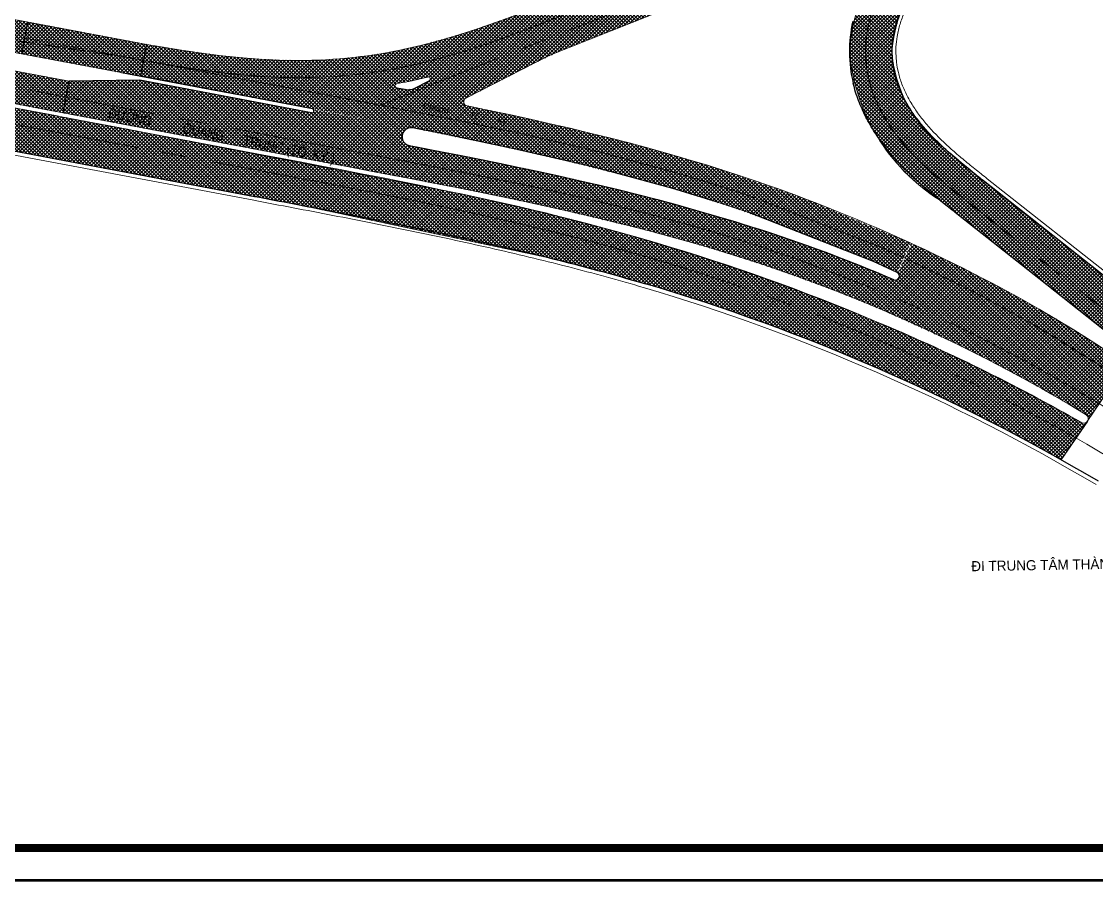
# Model space of a CAD drawing. Header units: millimetres. Extents: x 89040 to 596321, y -313033 to 2401191.
# Drawn here: x 595918.1 to 596184.4, y 1199889.8 to 1200103 of the extents above; entities that cross this region are included whole.
import ezdxf

# ---------------------------------------------------------------- set-up
doc = ezdxf.new("R2010")
doc.units = ezdxf.units.MM
doc.header["$MEASUREMENT"] = 0
doc.linetypes.add('CENTER', pattern=[50.800000000000004, 31.75, -6.349999999999999, 6.349999999999999, -6.349999999999999])
doc.linetypes.add('TIM', pattern=[6.5, 4, -1, 0.5, -1])
for name, color, linetype, lineweight in [('1', 8, 'Continuous', 13), ('2', 6, 'Continuous', 25), ('BOVIA', 3, 'Continuous', 25), ('KHUNGTEN', 7, 'Continuous', 25), ('LEDUONG', 6, 'Continuous', 20), ('MEPDUONG', 7, 'Continuous', 25), ('TEXT', 7, 'Continuous', 25), ('truc', 8, 'CENTER', 9)]:
    doc.layers.add(name, color=color, linetype=linetype, lineweight=lineweight)
doc.layers.add('DUONG NOI BO CONG TRINH', color=7, linetype='Continuous', lineweight=20, true_color=0x5e5e5e)
doc.layers.add('TENPHO', color=7, linetype='Continuous')
doc.layers.add('TIMP2', color=3, linetype='Continuous')
doc.styles.add('2MM', font='VHELVCN.TTF')
doc.styles.add('FRANKO', font='VFRANKO.TTF')
doc.styles.add('VN-HEM', font='Vnariali.ttf')
pattern_1 = [(45, (594650.3527654881, 1198136.11866812), (-0.4419417382415922, 0.4419417382415923), []), (135, (594650.3527654881, 1198136.11866812), (-0.4419417382415923, -0.4419417382415922), [])]

msp = doc.modelspace()

# ---------------------------------------------------------------- hatches: boundary and pattern name
at = {"layer": 'DUONG NOI BO CONG TRINH'}
h = msp.add_hatch(dxfattribs=at)
h.set_pattern_fill('NET', color=256, scale=5, angle=45, style=0)
h.set_pattern_definition(pattern_1)
edge = h.paths.add_edge_path()
edge.add_line((596199.4129274962, 1200029.482241984), (596192.8231577624, 1200019.699690185))
edge.add_arc((596191.3256957605, 1200020.38936391), 1.648648626575119, 335.2710104968529, 411.3669771487787)
edge.add_line((596192.3549964393, 1200021.677223532), (596145.5007747542, 1200058.768286224))
edge.add_arc((596171.5664775388, 1200099.681193786), 48.51068817123583, 184.8378462401966, 237.4986989660135, ccw=False)
edge.add_arc((596168.7752650735, 1200092.48349305), 45.65246627687995, 128.6174317562669, 176.0981946397657, ccw=False)
edge.add_arc((596010.2396411969, 1200298.043286663), 213.9482863905626, 307.4324056028828, 318.7889181195935)
edge.add_arc((596113.5108789016, 1200199.497957342), 71.59349312068026, 323.6731906934888, 334.2566684237084)
edge.add_line((596177.9986316706, 1200168.402009053), (596187.4342927168, 1200163.785707087))
edge.add_arc((596109.734810456, 1200201.799394837), 86.49999999993105, 314.6081609207168, 333.93027460614275, ccw=False)
edge.add_arc((595803.4104968052, 1200548.015977172), 548.6704364211503, 309.0138293964565, 311.9911679451463, ccw=False)
edge.add_arc((596169.1631299484, 1200092.541387566), 35.56541645664986, 124.9228368421767, 175.0826698435128)
edge.add_arc((596167.0799480709, 1200098.152391506), 33.44962325722889, 184.3934287463783, 231.8686827424683)
edge.add_arc((596537.0193145059, 1200529.101585251), 601.3737817130025, 229.4959478784855, 232.5485821440949)
edge.add_arc((595615.4166805538, 1199327.226929401), 913.1738437959564, 50.251914778910304, 52.49927776518422, ccw=False)
edge.add_line((596199.3121883811, 1200029.332694177), (596199.4129274962, 1200029.482241984))
h = msp.add_hatch(dxfattribs=at)
h.set_pattern_fill('NET', color=256, scale=5, angle=45, style=0)
h.set_pattern_definition(pattern_1)
h.paths.add_polyline_path([(596009.5817538516, 1200095.419237193), (596017.0526615286, 1200097.0372938), (596026.4348684581, 1200099.666130927), (596031.0953842811, 1200101.179057604), (596038.0567220803, 1200103.648579302), (596076.0301208876, 1200118.582767701), (596095.4152007852, 1200126.295226539), (596111.5322885154, 1200132.707497024), (596123.8517939273, 1200137.68388532), (596136.6735932751, 1200144.502037442), (596143.7726949807, 1200150.789963679), (596145.8879770121, 1200153.559517191), (596148.304993011, 1200158.059647453), (596149.5679157623, 1200161.939987129), (596165.1735756355, 1200151.93241423), (596158.5879825711, 1200145.08768592), (596150.496725578, 1200138.735681329), (596141.7243326843, 1200133.094443273), (596134.4189293087, 1200129.2428735), (596119.5091817478, 1200122.714005852), (596104.1460348357, 1200116.589502453), (596089.4010962761, 1200110.723149146), (596069.2136723337, 1200102.691473686), (596051.3261064494, 1200095.574809154), (596044.5401395544, 1200092.361828368), (596038.580102317, 1200089.301228006), (596030.5578485755, 1200085.181637518), (596028.1835675361, 1200083.962395906), (596019.1139324743, 1200089.166099628), (596018.1630679091, 1200089.085293292), (596016.3730973643, 1200088.67752483), (596014.7389305594, 1200088.305249605), (596011.028575841, 1200087.617195974)])
h = msp.add_hatch(dxfattribs=at)
h.set_pattern_fill('NET', color=256, scale=5, angle=45, style=0)
h.set_pattern_definition(pattern_1)
edge = h.paths.add_edge_path()
edge.add_line((595491.0962675022, 1199917.435622687), (595497.0241922933, 1199904.917911537))
edge.add_line((595497.0241922933, 1199904.917911537), (595782.8086348465, 1200040.260246046))
edge.add_line((595782.8086348465, 1200040.260246046), (595856.6433143648, 1200069.461075106))
edge.add_arc((595888.0129192354, 1199975.907452291), 98.672855698335, 76.8281063110312, 108.5368943567585, ccw=False)
edge.add_line((595910.497824122, 1200071.984304362), (595928.1584126333, 1200068.643835434))
edge.add_line((595928.1584126333, 1200068.643835434), (595985.629239485, 1200057.766868249))
edge.add_line((595985.629239485, 1200057.766868249), (596048.8589945454, 1200044.383017234))
edge.add_arc((595932.047016662, 1199562.732916911), 495.6126081105847, 60.55049661598838, 76.36757662158942, ccw=False)
edge.add_line((596175.7180760395, 1199994.307096097), (596182.2878516648, 1200003.930624022))
edge.add_arc((596181.2386176714, 1200004.726477267), 1.316918509488438, 251.8079120535406, 322.81936184580906, ccw=False)
edge.add_arc((595956.6054147603, 1199612.597268288), 450.6231599733804, 60.15983292361965, 67.43542029975063)
edge.add_arc((595914.261712077, 1199510.695541626), 560.9723831407263, 67.43542029975035, 78.67219616922159)
edge.add_line((596024.4490196736, 1200060.739877922), (595942.1221068851, 1200076.690604156))
edge.add_arc((567880.7147389686, 1051904.638452965), 150805.8341781357, 79.27610442290916, 79.28989435605462)
edge.add_arc((595887.023828134, 1199980.343490522), 104.9125965545171, 79.3240709222385, 91.53525724452612)
edge.add_arc((595884.2130006726, 1200086.218426349), 0.9999999999998191, 115.3339533189239, 270.00000000002603, ccw=False)
edge.add_line((595883.7851071277, 1200087.122255489), (595886.228324273, 1200088.278930794))
edge.add_line((595886.228324273, 1200088.278930794), (595862.4866124454, 1200092.766125775))
edge.add_line((595862.4866124454, 1200092.766125775), (595767.541109755, 1200048.354891695))
edge.add_line((595767.541109755, 1200048.354891695), (595491.0962675022, 1199917.435622687))
h = msp.add_hatch(dxfattribs=at)
h.set_pattern_fill('NET', color=256, scale=5, angle=45, style=0)
h.set_pattern_definition(pattern_1)
h.paths.add_polyline_path([(595819.8839051166, 1200113.53935647), (595821.3696063015, 1200121.400189249), (595949.1150305384, 1200097.304700193), (595947.6206122945, 1200089.397238453)])
h = msp.add_hatch(dxfattribs=at)
h.set_pattern_fill('NET', color=256, scale=5, angle=45, style=0)
h.set_pattern_definition(pattern_1)
edge = h.paths.add_edge_path()
edge.add_line((595800.6750986836, 1200104.448531678), (595802.1607998688, 1200112.309364458))
edge.add_line((595802.1607998688, 1200112.309364458), (595929.8993310195, 1200088.166720484))
edge.add_line((595929.8993310195, 1200088.166720484), (595928.4136314098, 1200080.305887727))
edge.add_line((595928.4136314098, 1200080.305887727), (595800.6661831853, 1200104.40135985))
h = msp.add_hatch(dxfattribs=at)
h.set_pattern_fill('NET', color=256, scale=5, angle=45, style=0)
h.set_pattern_definition(pattern_1)
h.paths.add_polyline_path([(595949.1061878772, 1200097.257913746), (595947.6206117471, 1200089.397238556), (595990.1619855405, 1200081.356717174), (595989.8563543865, 1200093.352069741), (595986.9829766852, 1200093.311903985), (595980.1548880059, 1200093.478749702), (595974.4983118904, 1200093.834684204), (595968.0241080968, 1200094.459342286), (595957.8929717506, 1200095.83357151), (595953.2281700086, 1200096.590601841)])
h = msp.add_hatch(dxfattribs=at)
h.set_pattern_fill('NET', color=256, scale=5, angle=45, style=0)
h.set_pattern_definition(pattern_1)
edge = h.paths.add_edge_path()
edge.add_line((595989.8563543865, 1200093.352069741), (595990.1619855405, 1200081.356717174))
edge.add_line((595990.1619855405, 1200081.356717174), (596015.027694136, 1200076.591805368))
edge.add_line((596015.027694136, 1200076.591805369), (596011.0385429047, 1200086.5704567))
edge.add_line((596011.0385429047, 1200086.5704567), (596010.6315833987, 1200087.061723904))
edge.add_line((596010.6315833989, 1200087.061723904), (596011.0404169541, 1200087.553342333))
edge.add_line((596011.040416954, 1200087.553342333), (596009.5817538516, 1200095.419237193))
edge.add_line((596009.5817538516, 1200095.419237193), (596004.6399717605, 1200094.604269445))
edge.add_line((596004.6399717605, 1200094.604269445), (596001.2732965554, 1200094.164030561))
edge.add_line((596001.2732965555, 1200094.164030561), (595998.685184759, 1200093.888197879))
edge.add_line((595998.685184759, 1200093.888197879), (595994.3022438555, 1200093.544111514))
edge.add_line((595994.3022438555, 1200093.544111514), (595992.4465604232, 1200093.444785397))
edge.add_line((595992.4465604232, 1200093.444785397), (595989.8556740395, 1200093.378771865))
edge.add_line((595989.8556740395, 1200093.378771865), (595990.1619707154, 1200081.356719976))
h = msp.add_hatch(dxfattribs=at)
h.set_pattern_fill('NET', color=256, scale=5, angle=45, style=0)
h.set_pattern_definition(pattern_1)
h.paths.add_polyline_path([(596019.1139324743, 1200089.166099628), (596019.3651044097, 1200088.73241242), (596019.0620033868, 1200088.271451292), (596018.0225351268, 1200087.737663195), (596015.3967078602, 1200086.389247478), (596014.9435753174, 1200086.201620387), (596013.4680364192, 1200086.110337899), (596012.253289662, 1200086.340397299), (596011.0385429047, 1200086.5704567), (596015.027694136, 1200076.591805369), (596035.5958604676, 1200072.397674065), (596052.9274644348, 1200068.480185978), (596068.1890203074, 1200064.624461863), (596079.4773200044, 1200061.574217933), (596094.4101441693, 1200056.893817176), (596102.4560330277, 1200053.966207653), (596107.2610879703, 1200052.076544612), (596113.7488268905, 1200049.525139767), (596121.0448534632, 1200046.655863156), (596129.2140491706, 1200043.44319912), (596135.0464082662, 1200040.854919326), (596138.3621987298, 1200048.060877739), (596112.9454707202, 1200058.743187582), (596090.4435239716, 1200066.579471987), (596078.3780405719, 1200070.200329057), (596066.214759414, 1200073.488962394), (596051.5511218564, 1200077.078822392), (596036.8355410594, 1200080.344819572), (596031.4546405788, 1200081.473341625), (596028.5297227062, 1200082.078972402), (596027.8397216315, 1200082.473706214), (596027.6568503029, 1200082.892068579), (596027.7625381127, 1200083.551787344), (596028.0440518506, 1200084.042443039)])
h = msp.add_hatch(dxfattribs=at)
h.set_pattern_fill('NET', color=256, scale=5, angle=45, style=0)
h.set_pattern_definition(pattern_1)
h.paths.add_polyline_path([(595928.4136313513, 1200080.305887418), (595929.8993325365, 1200088.166720197), (595947.4347740436, 1200088.414476869), (595989.9762708716, 1200080.374113458), (595990.301093682, 1200080.422480354), (595990.5035605215, 1200080.617892406), (595990.5604292445, 1200080.772559183), (595990.504749198, 1200081.110840589), (596015.0076340873, 1200076.595597242), (596014.3603183609, 1200076.618916011), (596013.2613453523, 1200076.180470447), (596012.7815972097, 1200075.681134587), (596012.4750412483, 1200075.046012818), (596012.3819815522, 1200074.409576725), (596012.65609909, 1200073.340235478), (596013.0932137413, 1200072.779840722), (596013.7046071484, 1200072.377190344), (596014.4714653284, 1200072.172018155), (596034.0011479789, 1200068.340426327), (596046.2861124224, 1200065.778649182), (596058.5457106638, 1200063.035543259), (596068.3301126091, 1200060.6822569), (596079.4717024786, 1200057.793931685), (596092.6285030023, 1200054.020157646), (596097.4381127286, 1200052.536192872), (596099.8335451586, 1200051.782142737), (596112.2901383733, 1200047.543300412), (596121.8990972746, 1200043.959522728), (596128.5605393029, 1200041.310064859), (596134.5958492298, 1200038.877347461), (596131.4230844079, 1200031.446195617), (596119.5444754118, 1200036.291869499), (596106.7252199647, 1200041.027584069), (596095.0576929179, 1200044.898515367), (596083.1795423916, 1200048.463413147), (596071.2103677229, 1200051.699453331), (596049.4612081865, 1200056.895671718), (596030.9336365166, 1200060.79955324), (596012.8286821763, 1200064.341186042), (596003.0115819533, 1200066.20638113), (595994.0524072588, 1200067.900127125), (595976.8819435289, 1200071.145353048), (595964.4847077202, 1200073.488436593), (595953.415357281, 1200075.580549163), (595944.5168056169, 1200077.262379718), (595936.8905187062, 1200078.70375162), (595933.5477199386, 1200079.335542199)])
h = msp.add_hatch(dxfattribs=at)
h.set_pattern_fill('NET', color=256, scale=5, angle=45, style=0)
h.set_pattern_definition(pattern_1)
edge = h.paths.add_edge_path()
edge.add_line((596138.5843763547, 1200047.958563928), (596135.2486097293, 1200040.678231272))
edge.add_line((596135.2486097293, 1200040.678231273), (596135.5958492298, 1200039.877347462))
edge.add_line((596135.5958492298, 1200039.877347462), (596135.5105218214, 1200039.473151902))
edge.add_line((596135.5105218214, 1200039.473151902), (596134.5958492298, 1200038.877347461))
edge.add_line((596134.5958492298, 1200038.877347461), (596131.4230844079, 1200031.446195618))
edge.add_line((596131.4230844079, 1200031.446195617), (596148.7420419363, 1200023.554489382))
edge.add_line((596148.7420419363, 1200023.554489382), (596155.9331958349, 1200019.976108008))
edge.add_line((596155.9331958349, 1200019.976108008), (596162.1649329733, 1200016.725862074))
edge.add_line((596162.1649329733, 1200016.725862074), (596169.1611725393, 1200012.906634234))
edge.add_line((596169.1611725393, 1200012.906634234), (596174.5365399119, 1200009.837130328))
edge.add_line((596174.5365399119, 1200009.837130328), (596178.5919074733, 1200007.453235999))
edge.add_line((596178.5919074733, 1200007.453235999), (596181.6367160368, 1200005.63060994))
edge.add_line((596181.6367160368, 1200005.63060994), (596182.0013526183, 1200005.406953976))
edge.add_line((596182.0013526183, 1200005.406953976), (596182.3177168943, 1200004.935606896))
edge.add_line((596182.3177168943, 1200004.935606896), (596182.3831661434, 1200004.552997321))
edge.add_line((596182.3831661434, 1200004.552997321), (596182.2157576253, 1200003.955190373))
edge.add_line((596182.2157576253, 1200003.955190373), (596192.6210637925, 1200019.399680502))
edge.add_line((596192.6210637925, 1200019.399680502), (596191.3492586007, 1200018.78400012))
edge.add_line((596191.3492586007, 1200018.78400012), (596189.8286576492, 1200019.471574427))
edge.add_line((596189.8286576492, 1200019.471574427), (596174.5141808894, 1200029.133231371))
edge.add_line((596174.5141808894, 1200029.133231371), (596163.9023544658, 1200035.219525447))
edge.add_line((596163.9023544658, 1200035.219525447), (596153.9665502596, 1200040.479466845))
edge.add_line((596153.9665502594, 1200040.479466845), (596145.4724945419, 1200044.706730416))
edge.add_line((596145.4724945419, 1200044.706730415), (596138.5481074419, 1200047.879406786))

# ---------------------------------------------------------------- linework, layer by layer
at = {"layer": '1', "color": 3}
for p, q in [((595949.1061878772, 1200097.257913746), (595821.3676552093, 1200121.400558006)), ((596048.9766370981, 1200094.640060105), (596113.915065309, 1200120.476163898)), ((595947.6204866918, 1200089.397080966), (595819.8839051166, 1200113.53935647)), ((595932.8576603113, 1200100.32889329), (595920.8036315701, 1200102.607110534)), ((596028.1835675361, 1200083.962395906), (596048.9766370981, 1200094.640060105)), ((595901.5994549177, 1200093.515410711), (595929.8993310195, 1200088.166720484)), ((595962.5452894582, 1200086.576648159), (595942.8932628043, 1200090.290652491)), ((595982.1981839509, 1200082.862665667), (595962.5452894582, 1200086.576648159)), ((595901.0963578298, 1200085.468865284), (595928.4136313514, 1200080.305887418)), ((595906.4858091925, 1200083.435107827), (595977.7584045775, 1200069.946100486)), ((596000.5557840894, 1200066.670985768), (595928.4136313513, 1200080.305887418)), ((596098.2836046104, 1200055.607080414), (596090.5366837286, 1200058.180553939)), ((596135.0282005446, 1200040.813890542), (596135.0154144589, 1200040.785078725))]:
    msp.add_line(p, q, dxfattribs=at)
for points in [[(596054.2698971226, 1200109.925343728), (596049.6311833676, 1200108.083855487), (596045.0015219953, 1200106.268954535), (596040.3734126878, 1200104.500159198), (596035.7400314729, 1200102.796999405), (596031.0953842811, 1200101.179057604), (596026.4348684581, 1200099.666130927), (596021.7548309311, 1200098.278822955), (596017.0526615286, 1200097.0372938), (596012.248689349, 1200095.942913585)], [(595949.1150305384, 1200097.304700193), (595952.1980279654, 1200096.760396478), (595957.1314198917, 1200095.947243092), (595962.0765649986, 1200095.209115468), (595967.0347964659, 1200094.56500535), (595972.0063716259, 1200094.034018102), (595976.990252155, 1200093.635350306), (595981.9838837254, 1200093.388242658), (595986.9829766852, 1200093.311903985), (595989.339795294, 1200093.339970159)], [(596018.7205713906, 1200089.212296688), (596014.0256233382, 1200088.142752971)], [(596028.5297227062, 1200082.078972402), (596034.3795584515, 1200080.867710849), (596039.2915236669, 1200079.821928296), (596044.1985011201, 1200078.749274885), (596049.1011352733, 1200077.646712444), (596054.0011084398, 1200076.510932341), (596058.8938505234, 1200075.333439998), (596063.777197182, 1200074.117632022), (596068.6523216458, 1200072.860292766), (596073.5213989787, 1200071.55787814), (596078.3780405719, 1200070.200329057), (596083.2197369179, 1200068.793351413), (596088.0480915698, 1200067.333522116), (596092.8389563734, 1200065.825421858)], [(595977.7586464547, 1200069.946054677), (595982.6723006796, 1200069.015463495), (595987.5874530568, 1200068.082043113), (595992.5036338383, 1200067.14333415), (595997.4203636864, 1200066.196875849), (596002.3371527699, 1200065.240206191), (596007.2534955634, 1200064.27086337), (596012.168868018, 1200063.286386076), (596017.0827225901, 1200062.284314648), (596021.9944857061, 1200061.262191906), (596026.9035536414, 1200060.217563938), (596031.8092887622, 1200059.147981515), (596036.7110160871, 1200058.051000819), (596041.6080195451, 1200056.924184954), (596046.4995382912, 1200055.765105104), (596051.3847631533, 1200054.571342062), (596056.2628329322, 1200053.340487836), (596061.1328311957, 1200052.070147141), (596065.9937823148, 1200050.757939417), (596070.8446482497, 1200049.401500767), (596075.6651158882, 1200048.004054754)], [(596000.555784134, 1200066.670985826), (596005.4673797727, 1200065.741776434), (596010.376022263, 1200064.809872083), (596015.2813420896, 1200063.872500001), (596020.1818622826, 1200062.927104033), (596025.0772023848, 1200061.968485473), (596029.9680331048, 1200060.995305316), (596034.8531310835, 1200060.004973197), (596039.730150082, 1200058.99514218), (596044.5989293875, 1200057.958554131), (596049.4612081865, 1200056.895671718), (596054.3148322884, 1200055.804131255), (596059.1565167697, 1200054.681862058), (596063.9861076628, 1200053.519567747), (596068.8064232466, 1200052.319452636), (596073.6143121993, 1200051.079454026), (596078.4054919555, 1200049.797875993), (596083.1795423916, 1200048.463413147), (596087.9404235997, 1200047.079920042), (596092.6839321015, 1200045.645743571), (596097.4314537343, 1200044.151287164)], [(596190.3435207623, 1200019.133613149), (596187.3242309854, 1200021.115505047), (596183.0822986352, 1200023.832468173), (596178.8133810732, 1200026.505470209), (596174.5141808894, 1200029.133231371), (596170.2016375688, 1200031.702317209)], [(596182.0013526183, 1200005.406953976), (596181.6367160368, 1200005.63060994), (596177.384722845, 1200008.175858167), (596173.0854259075, 1200010.683527963)], [(596182.0013526183, 1200005.406953976), (596181.6367160368, 1200005.63060994), (596177.384722845, 1200008.175858167), (596173.0854259075, 1200010.683527963)]]:
    msp.add_lwpolyline(points, dxfattribs=at)
for centre, radius, start, end in [((595986.6533932104, 1200219.061272035), 125.7500000056059, 269.201295460022, 281.7796518859154), ((596018.8651044097, 1200088.73241242), 0.5, 293.1296909882108, 106.7614121859582), ((596011.1315833989, 1200087.061723904), 0.5, 100.5056735036116, 259.275837111447), ((595986.6533932104, 1200219.061272035), 133.7500000056059, 280.5056735036116, 281.7796518859154), ((596028.640377028, 1200083.072831356), 1, 117.1814207058072, 263.6469643604959), ((595965.7379837546, 1199672.909634609), 412.9619532329708, 60.32266673677417, 72.0707825185152), ((595932.9947126443, 1199564.619002743), 504.000000000186, 60.54553755972509, 73.55389376189673), ((595975.9286410459, 1199667.251909458), 395.9999999841554, 60.13683653690066, 72.13594020740312), ((596181.2320934171, 1200004.552997321), 1.151072726372939, 249.4198177416907, 48.00317186180233)]:
    msp.add_arc(centre, radius, start, end, dxfattribs=at)
at = {"layer": '2'}
for p, q in [((595918.1422886759, 1200094.968063097), (595919.6279898613, 1200102.828895877)), ((595947.620486692, 1200089.397080966), (595949.1061878772, 1200097.257913746)), ((595928.4136314098, 1200080.305887727), (595929.8993325948, 1200088.166720506))]:
    msp.add_line(p, q, dxfattribs=at)
at = {"layer": 'BOVIA'}
for p, q in [((595990.1619835198, 1200081.356717556), (595947.620486692, 1200089.397080966)), ((595947.4347740436, 1200088.414476869), (595929.8993325948, 1200088.166720506)), ((595989.9762708716, 1200080.374113458), (595947.4347740436, 1200088.414476869)), ((596011.0385429047, 1200086.5704567), (596013.468036419, 1200086.110337899)), ((596015.3967078602, 1200086.389247478), (596019.0620033868, 1200088.271451292)), ((596021.4383136873, 1200075.349513168), (596015.027694136, 1200076.591805369)), ((596040.9413077434, 1200071.283151857), (596021.4383136873, 1200075.349513168)), ((596060.3016535108, 1200066.755729933), (596040.9413077434, 1200071.283151857)), ((596079.4773200044, 1200061.574217933), (596060.3016535108, 1200066.755729933)), ((596090.5366837286, 1200058.180553939), (596079.4773200044, 1200061.574217933)), ((596129.2140491706, 1200043.44319912), (596098.2836046104, 1200055.607080414)), ((596192.3549964393, 1200021.677223532), (596150.2402729172, 1200054.981357903)), ((596135.0123953244, 1200040.786462059), (596129.2140491706, 1200043.44319912))]:
    msp.add_line(p, q, dxfattribs=at)
msp.add_lwpolyline([(596150.2402729172, 1200054.981357903, -0.0011111111503053), (596147.087425993, 1200057.486060791, -0.0050000416670938), (596143.927024888, 1200060.066313794, -0.0083335262399439), (596140.7962782683, 1200062.764699139, -0.011667196016499), (596137.737145549, 1200065.622442816, -0.0150011251012908), (596134.7979444559, 1200068.677487648, -0.0183353876219057), (596132.0347097502, 1200071.962145969, -0.0216700577355798), (596129.5121189039, 1200075.500255288, -0.0250052096357987), (596127.3037563633, 1200079.303806341, -0.0283409175589048), (596125.4914446044, 1200083.369083521, -0.0322335274465298), (596124.1633369557, 1200087.672457408, -0.035014298673131)], format="xyb", dxfattribs=at)
msp.add_lwpolyline([(596014.1819207749, 1200072.227348082), (596016.7898288124, 1200071.728995203), (596021.708255172, 1200070.780144866), (596026.6265154176, 1200069.817038002), (596031.5433909412, 1200068.838675423), (596036.4589050165, 1200067.842177232), (596041.3741472128, 1200066.824431747), (596046.2861124224, 1200065.778649182), (596051.1930898761, 1200064.705995758), (596056.09572409, 1200063.603433307), (596060.9956972376, 1200062.467653212), (596065.8884392349, 1200061.290160891), (596070.7717859834, 1200060.074352909), (596075.6469104254, 1200058.817013635), (596080.5159877768, 1200057.514598999), (596085.3726293583, 1200056.157049944), (596090.2143257062, 1200054.750072286), (596095.0426802987, 1200053.290243007), (596099.8335451586, 1200051.782142737)], dxfattribs=at)
for centre, radius, start, end in [((596157.2286150408, 1200095.589993967), 33.99999999998808, 167.4338679363287, 193.4660244826674), ((596014.0262793839, 1200089.057941127), 3, 259.275837111447, 297.1814207058073), ((595990.0691271959, 1200080.865415507), 0.5000000000000017, 259.2973158308062, 79.29731583080623), ((596014.6048074554, 1200074.409576725), 2.222825903300595, 79.03278189119438, 259.0327818911944), ((595975.9286410459, 1199667.251909458), 403.9999999841554, 66.93526603917479, 72.13594020740312), ((596134.5958492298, 1200039.877347462), 1, 246.9352660391748, 65.3832807924007)]:
    msp.add_arc(centre, radius, start, end, dxfattribs=at)
at = {"layer": 'DUONG NOI BO CONG TRINH'}
msp.add_line((596199.4129274962, 1200029.482241984), (596175.7180760395, 1199994.307096097), dxfattribs=at)
msp.add_lwpolyline([(596199.4129274962, 1200029.482241984), (596192.8231577624, 1200019.699690185, 0.3447960600459583), (596192.3549964393, 1200021.677223532), (596145.5007747542, 1200058.768286224, -0.2339074284349455), (596123.2286150408, 1200095.589993967, -0.2101897376481257), (596140.28276931, 1200128.153163112, 0.0495927306137374), (596171.1902614548, 1200157.086672458, 0.0462119870578947), (596177.9986316706, 1200168.402009053), (596187.4342927168, 1200163.785707087, -0.0845089488104693), (596170.4798215277, 1200140.217793446, -0.0129918210332376), (596148.8028991608, 1200121.702317764, 0.2224264552653428), (596133.7286150405, 1200095.589993967, 0.2101646387685403), (596146.4259459011, 1200071.840996818, 0.0133204174441812), (596171.3308268026, 1200051.689441194, -0.0098062852160336), (596199.3121883811, 1200029.332694177)], format="xyb", close=True, dxfattribs=at)
msp.add_lwpolyline([(595906.4592839313, 1200083.440124675, -6.01699343272e-05), (595942.1221068851, 1200076.690604156), (596024.4490196736, 1200060.739877922, -0.0490690095200517), (596129.5205704855, 1200028.724149449, -0.0317564073496047), (596180.8274707973, 1200003.475384702, 0.3201576028201425), (596182.2878516648, 1200003.930624022), (596175.7180760395, 1199994.307096097, 0.0691248147836445), (596048.8589945454, 1200044.383017234), (595985.629239485, 1200057.766868249), (595928.1584126333, 1200068.643835434), (595910.497824122, 1200071.984304362, 0.1392453159335433)], format="xyb", dxfattribs=at)
at = {"layer": 'KHUNGTEN', "color": 7, "const_width": 0.599997440000742}
msp.add_lwpolyline([(595240.7809848922, 1199890.057980405), (596320.2725626067, 1199890.057676576), (596320.2725626067, 1200956.62956193), (595240.7289387927, 1200956.629865774), (595240.7809848922, 1199890.057980405)], dxfattribs=at)
at = {"layer": 'KHUNGTEN', "linetype": 'Continuous', "lineweight": 0, "ltscale": 1.5, "const_width": 2}
msp.add_lwpolyline([(595248.7276588001, 1199898.056637848), (596312.2738425994, 1199898.05639799), (596312.2738425994, 1200948.63084333), (595248.7276588001, 1200948.631144359)], close=True, dxfattribs=at)
at = {"layer": 'LEDUONG'}
for p, q in [((595914.2175237074, 1200070.26793438), (595975.6247127253, 1200058.645968655)), ((596209.5307740292, 1200022.75598946), (596157.3735251506, 1200064.001707817))]:
    msp.add_line(p, q, dxfattribs=at)
for points in [[(596156.8773993527, 1200127.176659957, 0.0011111111503013), (596153.8234980467, 1200124.671440331, 0.005000041667075), (596150.8797026394, 1200122.190297155, 0.0083335262399126), (596148.0778327461, 1200119.698165417, 0.0116671960164551), (596145.4498963997, 1200117.165571673, 0.0150011251012343), (596143.0289556679, 1200114.569851274, 0.0183353876218366), (596140.8495500007, 1200111.896397118, 0.0216700577354982), (596138.9476023098, 1200109.139937036, 0.0250052096357045), (596137.3597365795, 1200106.305790997, 0.028340917558798), (596136.1219477871, 1200103.411008831, 0.0322335274444142), (596135.2675904486, 1200100.48523644, 0.0350142986729991)], [(596157.3735251506, 1200064.001707817, -0.0011111111503053), (596154.2806549309, 1200066.458655591, -0.0050000416670938), (596151.2982551607, 1200068.893259147, -0.0083335262399439), (596148.4575908197, 1200071.341078911, -0.011667196016499), (596145.790203099, 1200073.832087394, -0.0150011251012908), (596143.3287940312, 1200076.389465703, -0.0183353876219057), (596141.1076693946, 1200079.028361596, -0.0216700577355798), (596139.162664868, 1200081.754610778, -0.0250052096357987), (596137.5304834723, 1200084.563469129, -0.0283409175589048), (596136.2473835194, 1200087.438454241, -0.0322335274465298), (596135.3471810138, 1200090.350447715, -0.035014298673131)], [(595975.6247127253, 1200058.645968655, -0.0001666666667997), (595985.4422975462, 1200056.784497285, -0.0007500001406286), (595995.2414051843, 1200054.906221337, -0.001250000651048), (596005.0181949147, 1200052.991650497, -0.0017500017864688), (596014.7686092288, 1200051.021429099, -0.0022500037968933), (596024.488258913, 1200048.976361909, -0.0027500069323256), (596034.1723097543, 1200046.837443194, -0.003250011442772001), (596043.8153711922, 1200044.58589021, -0.0037500175782415), (596053.4113872987, 1200042.203182176, -0.0042500255887465), (596062.9535305401, 1200039.671105793, -0.0048333714725202), (596072.434098863, 1200036.971808321, -0.0052500482349315)]]:
    msp.add_lwpolyline(points, format="xyb", dxfattribs=at)
for centre, radius, start, end in [((596157.2286150408, 1200095.589993967), 22.49999999997103, 167.4338679363287, 193.4660244826674), ((595932.9962599836, 1199564.623061008), 492.5000000000157, 59.3165507564928, 73.55334506055685)]:
    msp.add_arc(centre, radius, start, end, dxfattribs=at)
at = {"layer": 'MEPDUONG'}
for p, q in [((595914.403483182, 1200071.250491795), (595975.8106721997, 1200059.62852607)), ((596208.9411868704, 1200021.94733723), (596156.7532423477, 1200063.217329564))]:
    msp.add_line(p, q, dxfattribs=at)
for points in [[(596156.2448740487, 1200127.951199652, 0.0011111111503013), (596153.1858232393, 1200125.441746011, 0.005000041667075), (596150.226750276, 1200122.947696132, 0.0083335262399126), (596147.400001143, 1200120.433382608, 0.0116671960164551), (596144.7385050623, 1200117.868367778, 0.0150011251012343), (596142.2767019805, 1200115.22872485, 0.0183353876218366), (596140.051044033, 1200112.498384011, 0.0216700577354982), (596138.099986389, 1200109.670547298, 0.0250052096357045), (596136.4633825723, 1200106.749130025, 0.028340917558798), (596135.1812066085, 1200103.750134227, 0.0322335274444142), (596134.2915449112, 1200100.702802772, 0.0350142986729991)], [(596156.7532423477, 1200063.217329564, -0.0011111111503053), (596153.6551567623, 1200065.678429956, -0.0050000416670938), (596150.6572786153, 1200068.125698681, -0.0083335262399439), (596147.7913897282, 1200070.595306757, -0.011667196016499), (596145.0899372253, 1200073.118205256, -0.0150011251012908), (596142.5869810246, 1200075.718858916, -0.0183353876219057), (596140.3187163821, 1200078.413908063, -0.0216700577355798), (596138.3234869583, 1200081.210753779, -0.0250052096357987), (596136.6412028541, 1200084.106107147, -0.0283409175589048), (596135.3120844833, 1200087.084595917, -0.0322335274465298), (596134.3746728348, 1200090.117578993, -0.035014298673131)], [(595975.8106721998, 1200059.62852607, -0.0001666666667997), (595985.629239485, 1200057.766868249, -0.0007500001406286), (595995.4312933903, 1200055.888027056, -0.001250000651048), (596005.2129897552, 1200053.972494506, -0.0017500017864688), (596014.9702651491, 1200052.000885525, -0.0022500037968933), (596024.6987216551, 1200049.953963788, -0.0027500069323256), (596034.3935131669, 1200047.812670885, -0.003250011442772001), (596044.0492335163, 1200045.558159933, -0.0037500175782415), (596053.659806813, 1200043.171834717, -0.0042500255887465), (596063.2183804587, 1200040.635395439, -0.0048333714725202), (596072.7172213787, 1200037.930892072, -0.0052500482349315)]]:
    msp.add_lwpolyline(points, format="xyb", dxfattribs=at)
for centre, radius, start, end in [((596157.2286150408, 1200095.589993967), 23.50000000004295, 167.4338679363287, 193.4660244826674), ((595932.9962599836, 1199564.623061008), 493.4999999999846, 59.30555097743313, 73.55334506055685)]:
    msp.add_arc(centre, radius, start, end, dxfattribs=at)
at = {"layer": 'TIMP2', "linetype": 'TIM'}
msp.add_line((595940.4069943283, 1200094.624088657), (595892.3489943283, 1200101.904088657), dxfattribs=at)
at = {"layer": 'truc', "color": 171}
for p, q in [((596006.9620193108, 1200082.229239428), (596112.8800152309, 1200124.368797835)), ((596001.3045367922, 1200070.600159036), (595801.8871522838, 1200108.290465684)), ((595915.6122197661, 1200077.637114992), (595977.019408784, 1200066.015149268)), ((596205.1088703384, 1200016.691097728), (596152.7214041288, 1200058.118870917))]:
    msp.add_line(p, q, dxfattribs=at)
at = {"layer": 'truc', "color": 171, "ltscale": 0.2}
msp.add_lwpolyline([(595943.6360675395, 1200094.221077548), (595923.9840677644, 1200097.935077504), (595904.3320677641, 1200101.650077505), (595884.6800677641, 1200105.364077505), (595865.028067764, 1200109.078077505), (595845.376067764, 1200112.792077505), (595825.7240677641, 1200116.507077505), (595806.0720677641, 1200120.221077505), (595803.0380677643, 1200120.794077505), (595786.4370677641, 1200124.022077505), (595766.959067764, 1200128.550077505), (595747.9180677641, 1200134.640077505), (595735.9130677643, 1200139.841077505), (595729.7600677644, 1200142.986077505), (595715.591067764, 1200152.198077505), (595698.4140677643, 1200167.580077505), (595697.976067764, 1200168.177077505), (595685.9230677641, 1200183.188077505), (595675.1750677641, 1200200.046077505), (595665.587067764, 1200217.596077505), (595660.6610677643, 1200227.136077505), (595660.5906082434, 1200227.27323471)], dxfattribs=at)
at = {"layer": 'truc', "color": 171}
for points in [[(596152.133459574, 1200132.985707673, 0.0011111111503013), (596149.0409369905, 1200130.448732928, 0.005000041667075), (596145.9825599145, 1200127.870789487, 0.0083335262399126), (596142.9940957226, 1200125.212294349, 0.0116671960164551), (596140.1144613692, 1200122.43654246, 0.0150011251012343), (596137.3870530132, 1200119.511403098, 0.0183353876218366), (596134.8607552439, 1200116.411298818, 0.0216700577354982), (596132.5904829045, 1200113.119514006, 0.0250052096357045), (596130.6370815261, 1200109.630833708, 0.028340917558798), (596129.0663889466, 1200105.954449305, 0.0322335274444142), (596127.947248918, 1200102.116983931, 0.0350142986729991)], [(596055.8246530934, 1200105.969900238, -0.0002884615391354), (596051.6424645587, 1200104.30878806, -0.0012980776521117), (596047.4545552697, 1200102.662164255, -0.0021634649137861), (596043.2553551155, 1200101.044576127, -0.0030288554158741), (596039.0395962812, 1200099.470686226, -0.0038942504545683), (596034.8024668534, 1200097.955323424, -0.0047596513260884), (596030.5397671985, 1200096.513526051, -0.0056250593266892), (596026.248069735, 1200095.160574365, -0.0064904757526682), (596021.9248824693, 1200093.912009518, -0.0073559019003732), (596017.5688163214, 1200092.783636121, -0.0083655823567743), (596013.179755879, 1200091.791505434, -0.0090867885466521)], [(595940.2927142975, 1200094.852848992, 0.00028846153916), (595944.7149135501, 1200094.019693316, 0.0012980776522218), (595949.1399658845, 1200093.20185103, 0.0021634649139696), (595953.570565267, 1200092.414664648, 0.003028855416131), (595958.0090869376, 1200091.673532172, 0.0038942504548985), (595962.4574268865, 1200090.993927942, 0.004759651326492), (595966.9168401172, 1200090.391415159, 0.0056250593271663), (595971.3877776148, 1200089.881647298, 0.0064904757532186), (595975.8697221963, 1200089.480355534, 0.007355901900997), (595980.3610237633, 1200089.203319363, 0.008365582358168), (595984.8587348887, 1200089.066317533, 0.0090867885474228)], [(596152.7214041288, 1200058.118870917, -0.0011111111503053), (596149.589418667, 1200060.60696333, -0.0050000416670938), (596146.4909310698, 1200063.136555656, -0.0083335262399439), (596143.4610826339, 1200065.747787756, -0.011667196016499), (596140.5382090448, 1200068.477971364, -0.0150011251012908), (596137.7651964822, 1200071.359914798, -0.0183353876219057), (596135.1905218005, 1200074.4199601, -0.0216700577355798), (596132.8688305436, 1200077.675683284, -0.0250052096357987), (596130.8608788359, 1200081.133254267, -0.0283409175589048), (596129.2326407487, 1200084.784516815, -0.0322335274465298), (596128.0533696715, 1200088.603932298, -0.035014298673131)], [(596001.3045367922, 1200070.600159036, -0.0002083333335893), (596011.1297995015, 1200068.738923209, -0.0009375002746477), (596020.9503733073, 1200066.853131049, -0.0015625012715493), (596030.7613852152, 1200064.918261815, -0.0021875034891583), (596040.5575945, 1200062.909868238, -0.002812507415763), (596050.3332100118, 1200060.803619009, -0.0034375135396571), (596060.0817089976, 1200058.575348122, -0.0040625223491411), (596069.7956581322, 1200056.201113331, -0.0046875343325239), (596079.4665376104, 1200053.65726593, -0.0053125499781243), (596089.0845693462, 1200050.920533993, -0.0060417411577253), (596098.6385505636, 1200047.96812115, -0.0065625942093121)], [(595977.019408784, 1200066.015149268, -0.0001666666667997), (595986.844362087, 1200064.152279517, -0.0007500001406286), (595996.6655667294, 1200062.269764228, -0.001250000651048), (596006.4791562187, 1200060.347980565, -0.0017500017864688), (596016.2810286296, 1200058.367352292, -0.0022500037968933), (596026.0667294773, 1200056.308376003, -0.0027500069323256), (596035.8313353505, 1200054.15165088, -0.003250011442772001), (596045.5693386244, 1200051.877913129, -0.0037500175782415), (596055.2745336555, 1200049.468076233, -0.0042500255887465), (596064.939904929, 1200046.903278135, -0.0048333714725202), (596074.5575177294, 1200044.164936453, -0.0052500482349315)], [(596194.587258009, 1200002.260109607, 0.0013260795816314), (596192.2041147111, 1200003.784468419, 0.0053125499784895), (596183.7093939952, 1200009.060447582, 0.0060417411579006), (596175.0981642669, 1200014.143952403)]]:
    msp.add_lwpolyline(points, format="xyb", dxfattribs=at)
msp.add_lwpolyline([(596199.1772987905, 1200008.555610897), (596189.1370677643, 1200015.316077505), (596172.1400677641, 1200025.854077505), (596168.0130677643, 1200028.255077505), (596154.673067764, 1200035.592077505), (596136.7350677641, 1200044.432077505), (596130.771067764, 1200047.129077505), (596099.6470677642, 1200059.369077505), (596091.7540677643, 1200061.991077505), (596080.5860677642, 1200065.418077505), (596061.2790677641, 1200070.635077505), (596041.8050677644, 1200075.189077505), (596022.2270677643, 1200079.271077505), (596002.592067764, 1200083.076077505), (595994.4200677642, 1200084.623077505), (595982.9410677643, 1200086.793077505), (595963.2880677641, 1200090.507077505), (595943.6360675397, 1200094.221077548)], dxfattribs=at)
for centre, radius, start, end in [((596157.2286150408, 1200095.589993967), 30.00000000004999, 167.4338679363287, 193.4660244826674), ((595986.6422990038, 1200219.054081954), 129.9999999999208, 269.2138930609462, 281.7788255412714), ((595975.9301277479, 1199667.254786776), 399.9999999999297, 60.13751051358867, 72.13525328438052), ((595932.9962599836, 1199564.623061008), 499.9999999999074, 59.23512958574244, 73.55334506055685)]:
    msp.add_arc(centre, radius, start, end, dxfattribs=at)

# ---------------------------------------------------------------- texts
at = {"layer": 'TENPHO', "style": 'VN-HEM'}
msp.add_text('§\xadêng         T«        Ký', height=1.5, rotation=348.7109090085991, dxfattribs=at).set_placement((596017.4650193758, 1200081.397401153))
at = {"layer": 'TEXT'}
for s, rotation, style, p in [('ÑÖÔØNG          QUANG      TRUNG (TOÂ  KYÙ )', 348.5575666016137, '2MM', (595939.4544867696, 1200079.149052733)), ('ÑI TRUNG TAÂM THAØNH PHOÁ', 0.9611774624063169, 'FRANKO', (596153.4322078637, 1199966.677514505))]:
    msp.add_text(s, height=2.5, rotation=rotation, dxfattribs=dict(at, style=style)).set_placement(p)

doc.saveas('drawing.dxf')
